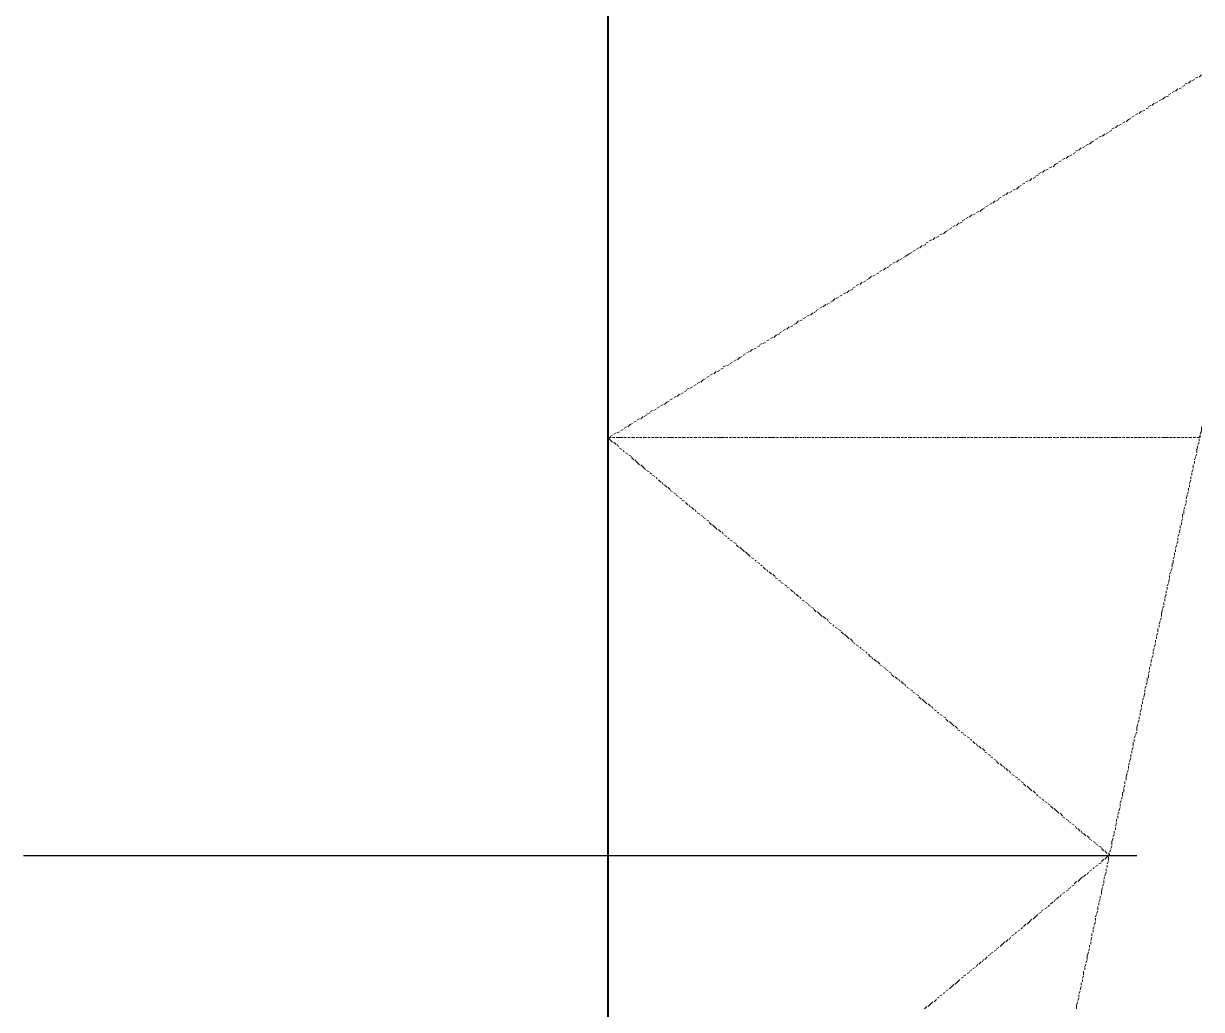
# Model space of a CAD drawing. Extents: x 8 to 21351, y 0 to 420.
# Drawn here: x 15801.5 to 15822.66, y 200.54 to 218.26 of the extents above; entities that cross this region are included whole.
import ezdxf

# ---------------------------------------------------------------- set-up
doc = ezdxf.new("R2010")
doc.units = 0

msp = doc.modelspace()

# ---------------------------------------------------------------- linework, layer by layer
at = {"color": 7, "lineweight": 40}
msp.add_line((15811.995, 262.065), (15811.995, 174.561), dxfattribs=at)
at = {"lineweight": 25}
for p, q in [((15811.995, 221.911), (15811.995, 201.909)), ((15821.499, 203.306), (15801.496, 203.306))]:
    msp.add_line(p, q, dxfattribs=at)
at = {"color": 7, "lineweight": 5}
for p, q in [((15811.995, 218.25), (15811.995, 218.207)), ((15811.995, 218.186), (15811.995, 218.144)), ((15811.995, 218.123), (15811.995, 218.059)), ((15811.995, 218.038), (15811.995, 217.995)), ((15811.995, 217.974), (15811.995, 217.932)), ((15811.995, 217.911), (15811.995, 217.847)), ((15811.995, 217.826), (15811.995, 217.784)), ((15811.995, 217.763), (15811.995, 217.72)), ((15811.995, 217.699), (15811.995, 217.636)), ((15811.995, 217.636), (15811.995, 217.572)), ((15811.995, 217.551), (15811.995, 217.509)), ((15811.995, 217.488), (15811.995, 217.445)), ((15811.995, 217.424), (15811.995, 217.361)), ((15811.995, 217.339), (15811.995, 217.297)), ((15811.995, 217.276), (15811.995, 217.233)), ((15811.995, 217.212), (15811.995, 217.149)), ((15822.366, 217.17), (15822.409, 217.191)), ((15822.43, 217.191), (15822.472, 217.233)), ((15822.493, 217.233), (15822.536, 217.255)), ((15822.557, 217.276), (15822.599, 217.297)), ((15822.62, 217.297), (15822.663, 217.339)), ((15811.995, 217.128), (15811.995, 217.085)), ((15811.995, 217.064), (15811.995, 217.022)), ((15811.995, 217.001), (15811.995, 216.937)), ((15822.07, 216.98), (15822.112, 217.001)), ((15822.134, 217.022), (15822.176, 217.043)), ((15822.197, 217.043), (15822.239, 217.085)), ((15822.261, 217.085), (15822.303, 217.107)), ((15822.324, 217.128), (15822.366, 217.149)), ((15811.995, 216.916), (15811.995, 216.874)), ((15811.995, 216.852), (15811.995, 216.81)), ((15811.995, 216.789), (15811.995, 216.726)), ((15821.71, 216.768), (15821.753, 216.789)), ((15821.774, 216.789), (15821.816, 216.831)), ((15821.837, 216.831), (15821.88, 216.852)), ((15821.901, 216.874), (15821.943, 216.895)), ((15821.964, 216.895), (15822.007, 216.937)), ((15822.007, 216.937), (15822.07, 216.958)), ((15811.995, 216.726), (15811.995, 216.662)), ((15811.995, 216.641), (15811.995, 216.599)), ((15811.995, 216.577), (15811.995, 216.535)), ((15821.35, 216.535), (15821.393, 216.556)), ((15821.414, 216.577), (15821.456, 216.599)), ((15821.477, 216.62), (15821.52, 216.641)), ((15821.541, 216.641), (15821.583, 216.683)), ((15821.604, 216.683), (15821.647, 216.704)), ((15821.668, 216.726), (15821.71, 216.747)), ((15811.995, 216.514), (15811.995, 216.45)), ((15811.995, 216.429), (15811.995, 216.387)), ((15811.995, 216.366), (15811.995, 216.323)), ((15821.012, 216.323), (15821.054, 216.345)), ((15821.054, 216.366), (15821.096, 216.387)), ((15821.118, 216.387), (15821.16, 216.429)), ((15821.181, 216.429), (15821.223, 216.45)), ((15821.245, 216.471), (15821.287, 216.493)), ((15821.308, 216.493), (15821.35, 216.535)), ((15811.995, 216.302), (15811.995, 216.239)), ((15811.995, 216.218), (15811.995, 216.175)), ((15811.995, 216.154), (15811.995, 216.112)), ((15820.652, 216.09), (15820.694, 216.133)), ((15820.694, 216.133), (15820.737, 216.154)), ((15820.758, 216.175), (15820.8, 216.196)), ((15820.821, 216.218), (15820.864, 216.239)), ((15820.885, 216.239), (15820.927, 216.281)), ((15820.948, 216.281), (15820.991, 216.302)), ((15811.995, 216.09), (15811.995, 216.027)), ((15811.995, 216.006), (15811.995, 215.964)), ((15811.995, 215.942), (15811.995, 215.9)), ((15820.356, 215.921), (15820.398, 215.942)), ((15820.398, 215.964), (15820.44, 215.985)), ((15820.461, 215.985), (15820.504, 216.027)), ((15820.525, 216.027), (15820.567, 216.048)), ((15820.588, 216.069), (15820.631, 216.09)), ((15811.995, 215.879), (15811.995, 215.815)), ((15811.995, 215.815), (15811.995, 215.752)), ((15811.995, 215.731), (15811.995, 215.688)), ((15819.996, 215.688), (15820.038, 215.731)), ((15820.038, 215.731), (15820.08, 215.752)), ((15820.102, 215.773), (15820.144, 215.794)), ((15820.165, 215.815), (15820.207, 215.836)), ((15820.229, 215.836), (15820.271, 215.879)), ((15820.292, 215.879), (15820.334, 215.9)), ((15811.995, 215.667), (15811.995, 215.625)), ((15811.995, 215.604), (15811.995, 215.54)), ((15811.995, 215.519), (15811.995, 215.477)), ((15819.636, 215.477), (15819.678, 215.498)), ((15819.678, 215.519), (15819.742, 215.54)), ((15819.742, 215.561), (15819.784, 215.583)), ((15819.805, 215.583), (15819.848, 215.625)), ((15819.869, 215.625), (15819.911, 215.646)), ((15819.932, 215.667), (15819.975, 215.688)), ((15811.995, 215.456), (15811.995, 215.413)), ((15811.995, 215.392), (15811.995, 215.328)), ((15811.995, 215.307), (15811.995, 215.265)), ((15819.276, 215.265), (15819.318, 215.286)), ((15819.34, 215.286), (15819.382, 215.328)), ((15819.382, 215.328), (15819.424, 215.35)), ((15819.445, 215.371), (15819.488, 215.392)), ((15819.509, 215.413), (15819.551, 215.434)), ((15819.572, 215.434), (15819.615, 215.477)), ((15811.995, 215.244), (15811.995, 215.202)), ((15811.995, 215.18), (15811.995, 215.117)), ((15811.995, 215.096), (15811.995, 215.053)), ((15818.916, 215.032), (15818.959, 215.075)), ((15818.98, 215.075), (15819.022, 215.096)), ((15819.022, 215.117), (15819.064, 215.138)), ((15819.086, 215.159), (15819.128, 215.18)), ((15819.149, 215.18), (15819.191, 215.223)), ((15819.213, 215.223), (15819.255, 215.244)), ((15811.995, 215.032), (15811.995, 214.99)), ((15811.995, 214.969), (15811.995, 214.905)), ((15811.995, 214.905), (15811.995, 214.842)), ((15818.62, 214.863), (15818.662, 214.884)), ((15818.683, 214.884), (15818.726, 214.926)), ((15818.726, 214.926), (15818.768, 214.947)), ((15818.789, 214.969), (15818.832, 214.99)), ((15818.853, 215.011), (15818.895, 215.032)), ((15811.995, 214.821), (15811.995, 214.778)), ((15811.995, 214.757), (15811.995, 214.715)), ((15811.995, 214.693), (15811.995, 214.63)), ((15818.26, 214.63), (15818.302, 214.672)), ((15818.324, 214.672), (15818.366, 214.693)), ((15818.366, 214.715), (15818.408, 214.736)), ((15818.429, 214.757), (15818.472, 214.778)), ((15818.493, 214.778), (15818.535, 214.821)), ((15818.556, 214.821), (15818.599, 214.842)), ((15811.995, 214.609), (15811.995, 214.566)), ((15811.995, 214.545), (15811.995, 214.503)), ((15811.995, 214.482), (15811.995, 214.418)), ((15817.9, 214.418), (15817.943, 214.44)), ((15817.964, 214.461), (15818.006, 214.482)), ((15818.027, 214.482), (15818.07, 214.524)), ((15818.07, 214.524), (15818.112, 214.545)), ((15818.133, 214.566), (15818.175, 214.588)), ((15818.197, 214.609), (15818.239, 214.63)), ((15811.995, 214.397), (15811.995, 214.355)), ((15811.995, 214.334), (15811.995, 214.291)), ((15811.995, 214.27), (15811.995, 214.207)), ((15817.54, 214.207), (15817.583, 214.228)), ((15817.604, 214.228), (15817.646, 214.27)), ((15817.667, 214.27), (15817.71, 214.291)), ((15817.71, 214.312), (15817.752, 214.334)), ((15817.773, 214.355), (15817.816, 214.376)), ((15817.837, 214.376), (15817.879, 214.418)), ((15811.995, 214.185), (15811.995, 214.143)), ((15811.995, 214.122), (15811.995, 214.08)), ((15811.995, 214.059), (15811.995, 213.995)), ((15817.181, 213.974), (15817.223, 214.016)), ((15817.244, 214.016), (15817.286, 214.037)), ((15817.308, 214.059), (15817.35, 214.08)), ((15817.35, 214.08), (15817.413, 214.122)), ((15817.413, 214.122), (15817.456, 214.143)), ((15817.477, 214.164), (15817.519, 214.185)), ((15811.995, 213.995), (15811.995, 213.931)), ((15811.995, 213.91), (15811.995, 213.868)), ((15811.995, 213.847), (15811.995, 213.804)), ((15816.884, 213.804), (15816.927, 213.826)), ((15816.948, 213.826), (15816.99, 213.868)), ((15817.011, 213.868), (15817.054, 213.889)), ((15817.054, 213.91), (15817.096, 213.931)), ((15817.117, 213.953), (15817.159, 213.974)), ((15811.995, 213.783), (15811.995, 213.72)), ((15811.995, 213.699), (15811.995, 213.656)), ((15811.995, 213.635), (15811.995, 213.593)), ((15816.524, 213.572), (15816.567, 213.614)), ((15816.588, 213.614), (15816.63, 213.635)), ((15816.651, 213.656), (15816.694, 213.678)), ((15816.694, 213.678), (15816.736, 213.72)), ((15816.757, 213.72), (15816.8, 213.741)), ((15816.821, 213.762), (15816.863, 213.783)), ((15811.995, 213.572), (15811.995, 213.508)), ((15811.995, 213.487), (15811.995, 213.445)), ((15811.995, 213.423), (15811.995, 213.381)), ((15816.165, 213.36), (15816.207, 213.381)), ((15816.228, 213.402), (15816.27, 213.423)), ((15816.292, 213.423), (15816.334, 213.466)), ((15816.355, 213.466), (15816.397, 213.487)), ((15816.397, 213.508), (15816.44, 213.529)), ((15816.461, 213.55), (15816.503, 213.572)), ((15811.995, 213.36), (15811.995, 213.297)), ((15811.995, 213.275), (15811.995, 213.233)), ((15811.995, 213.212), (15811.995, 213.169)), ((15815.805, 213.148), (15815.847, 213.169)), ((15815.868, 213.169), (15815.911, 213.212)), ((15815.932, 213.212), (15815.974, 213.233)), ((15815.995, 213.254), (15816.038, 213.275)), ((15816.038, 213.275), (15816.08, 213.318)), ((15816.101, 213.318), (15816.143, 213.339)), ((15811.995, 213.148), (15811.995, 213.085)), ((15811.995, 213.085), (15811.995, 213.021)), ((15811.995, 213), (15811.995, 212.958)), ((15815.508, 212.958), (15815.551, 212.979)), ((15815.572, 213), (15815.614, 213.021)), ((15815.635, 213.021), (15815.678, 213.064)), ((15815.699, 213.064), (15815.741, 213.085)), ((15815.741, 213.106), (15815.784, 213.127)), ((15811.995, 212.937), (15811.995, 212.894)), ((15811.995, 212.873), (15811.995, 212.81)), ((15811.995, 212.788), (15811.995, 212.746)), ((15815.149, 212.746), (15815.191, 212.767)), ((15815.212, 212.767), (15815.254, 212.81)), ((15815.276, 212.81), (15815.318, 212.831)), ((15815.339, 212.852), (15815.381, 212.873)), ((15815.381, 212.873), (15815.424, 212.916)), ((15815.445, 212.916), (15815.487, 212.937)), ((15811.995, 212.725), (15811.995, 212.683)), ((15811.995, 212.661), (15811.995, 212.598)), ((15811.995, 212.577), (15811.995, 212.535)), ((15814.789, 212.513), (15814.831, 212.535)), ((15814.852, 212.556), (15814.895, 212.577)), ((15814.916, 212.598), (15814.958, 212.619)), ((15814.979, 212.619), (15815.022, 212.661)), ((15815.022, 212.661), (15815.085, 212.683)), ((15815.085, 212.704), (15815.127, 212.725)), ((15811.995, 212.513), (15811.995, 212.471)), ((15811.995, 212.45), (15811.995, 212.386)), ((15811.995, 212.365), (15811.995, 212.323)), ((15814.429, 212.302), (15814.471, 212.323)), ((15814.492, 212.344), (15814.535, 212.365)), ((15814.556, 212.365), (15814.598, 212.407)), ((15814.619, 212.407), (15814.662, 212.429)), ((15814.683, 212.45), (15814.725, 212.471)), ((15814.725, 212.492), (15814.768, 212.513)), ((15811.995, 212.302), (15811.995, 212.259)), ((15811.995, 212.238), (15811.995, 212.175)), ((15811.995, 212.175), (15811.995, 212.111)), ((15814.069, 212.09), (15814.111, 212.111)), ((15814.133, 212.111), (15814.175, 212.132)), ((15814.196, 212.154), (15814.238, 212.175)), ((15814.26, 212.196), (15814.302, 212.217)), ((15814.323, 212.217), (15814.365, 212.259)), ((15814.365, 212.259), (15814.408, 212.28)), ((15811.995, 212.09), (15811.995, 212.048)), ((15811.995, 212.026), (15811.995, 211.984)), ((15811.995, 211.963), (15811.995, 211.899)), ((15813.773, 211.899), (15813.815, 211.921)), ((15813.836, 211.942), (15813.879, 211.963)), ((15813.9, 211.963), (15813.942, 212.005)), ((15813.963, 212.005), (15814.006, 212.026)), ((15814.027, 212.048), (15814.069, 212.069)), ((15811.995, 211.878), (15811.995, 211.836)), ((15811.995, 211.815), (15811.995, 211.773)), ((15811.995, 211.751), (15811.995, 211.688)), ((15813.413, 211.688), (15813.455, 211.709)), ((15813.476, 211.709), (15813.519, 211.73)), ((15813.54, 211.751), (15813.582, 211.773)), ((15813.603, 211.794), (15813.646, 211.815)), ((15813.667, 211.815), (15813.709, 211.857)), ((15813.709, 211.857), (15813.752, 211.878)), ((15811.995, 211.667), (15811.995, 211.624)), ((15811.995, 211.603), (15811.995, 211.561)), ((15811.995, 211.54), (15811.995, 211.476)), ((15813.053, 211.455), (15813.095, 211.476)), ((15813.117, 211.497), (15813.159, 211.518)), ((15813.18, 211.54), (15813.222, 211.561)), ((15813.244, 211.561), (15813.286, 211.603)), ((15813.307, 211.603), (15813.349, 211.624)), ((15813.371, 211.645), (15813.413, 211.667)), ((15811.995, 211.455), (15811.995, 211.413)), ((15811.995, 211.392), (15811.995, 211.349)), ((15811.995, 211.328), (15811.995, 211.264)), ((15811.995, 211.264), (15811.995, 211.201)), ((15812.693, 211.243), (15812.757, 211.264)), ((15812.757, 211.286), (15812.799, 211.307)), ((15812.82, 211.307), (15812.863, 211.328)), ((15812.884, 211.349), (15812.926, 211.37)), ((15812.947, 211.392), (15812.99, 211.413)), ((15813.011, 211.413), (15813.053, 211.455)), ((15811.995, 211.18), (15811.995, 211.137)), ((15811.995, 211.116), (15811.995, 211.074)), ((15811.995, 211.053), (15811.995, 210.989)), ((15812.355, 211.011), (15812.397, 211.053)), ((15812.397, 211.053), (15812.439, 211.074)), ((15812.46, 211.095), (15812.503, 211.116)), ((15812.524, 211.137), (15812.566, 211.159)), ((15812.587, 211.159), (15812.63, 211.201)), ((15812.651, 211.201), (15812.693, 211.222)), ((15811.995, 210.968), (15811.995, 210.926)), ((15811.995, 210.905), (15811.995, 210.862)), ((15811.995, 210.841), (15811.995, 210.778)), ((15812.037, 210.841), (15812.079, 210.862)), ((15812.101, 210.883), (15812.143, 210.905)), ((15812.164, 210.905), (15812.206, 210.926)), ((15812.228, 210.947), (15812.27, 210.968)), ((15812.291, 210.989), (15812.333, 211.011)), ((15822.62, 210.82), (15822.642, 210.862)), ((15822.663, 210.947), (15822.642, 210.883)), ((15822.642, 210.883), (15822.663, 210.926)), ((15822.642, 210.862), (15822.642, 210.82)), ((15822.663, 211.011), (15822.663, 210.968)), ((15822.663, 210.947), (15822.663, 210.989)), ((15811.995, 210.82), (15812.058, 210.82)), ((15812.037, 210.778), (15811.995, 210.82)), ((15811.995, 210.82), (15812.037, 210.82)), ((15811.995, 210.756), (15811.995, 210.714)), ((15811.995, 210.693), (15811.995, 210.651)), ((15811.995, 210.63), (15811.995, 210.566)), ((15812.079, 210.735), (15812.037, 210.778)), ((15812.079, 210.82), (15812.122, 210.82)), ((15812.143, 210.693), (15812.101, 210.735)), ((15812.143, 210.82), (15812.206, 210.82)), ((15812.185, 210.651), (15812.164, 210.693)), ((15812.206, 210.82), (15812.27, 210.82)), ((15812.249, 210.608), (15812.206, 210.63)), ((15812.291, 210.82), (15812.333, 210.82)), ((15812.355, 210.82), (15812.397, 210.82)), ((15812.418, 210.82), (15812.482, 210.82)), ((15812.503, 210.82), (15812.545, 210.82)), ((15812.566, 210.82), (15812.609, 210.82)), ((15812.63, 210.82), (15812.693, 210.82)), ((15812.714, 210.82), (15812.757, 210.82)), ((15812.778, 210.82), (15812.82, 210.82)), ((15812.841, 210.82), (15812.905, 210.82)), ((15812.926, 210.82), (15812.968, 210.82)), ((15812.99, 210.82), (15813.032, 210.82)), ((15813.053, 210.82), (15813.117, 210.82)), ((15813.117, 210.82), (15813.18, 210.82)), ((15813.201, 210.82), (15813.244, 210.82)), ((15813.265, 210.82), (15813.307, 210.82)), ((15813.328, 210.82), (15813.392, 210.82)), ((15813.413, 210.82), (15813.455, 210.82)), ((15813.476, 210.82), (15813.519, 210.82)), ((15813.54, 210.82), (15813.603, 210.82)), ((15813.625, 210.82), (15813.667, 210.82)), ((15813.688, 210.82), (15813.73, 210.82)), ((15813.752, 210.82), (15813.815, 210.82)), ((15813.836, 210.82), (15813.879, 210.82)), ((15813.9, 210.82), (15813.942, 210.82)), ((15813.963, 210.82), (15814.027, 210.82)), ((15814.027, 210.82), (15814.09, 210.82)), ((15814.111, 210.82), (15814.154, 210.82)), ((15814.175, 210.82), (15814.217, 210.82)), ((15814.238, 210.82), (15814.302, 210.82)), ((15814.323, 210.82), (15814.365, 210.82)), ((15814.387, 210.82), (15814.429, 210.82)), ((15814.45, 210.82), (15814.514, 210.82)), ((15814.535, 210.82), (15814.577, 210.82)), ((15814.598, 210.82), (15814.641, 210.82)), ((15814.662, 210.82), (15814.725, 210.82)), ((15814.746, 210.82), (15814.789, 210.82)), ((15814.81, 210.82), (15814.852, 210.82)), ((15814.873, 210.82), (15814.937, 210.82)), ((15814.937, 210.82), (15815, 210.82)), ((15815.022, 210.82), (15815.064, 210.82)), ((15815.085, 210.82), (15815.127, 210.82)), ((15815.149, 210.82), (15815.212, 210.82)), ((15815.233, 210.82), (15815.276, 210.82)), ((15815.297, 210.82), (15815.339, 210.82)), ((15815.36, 210.82), (15815.424, 210.82)), ((15815.445, 210.82), (15815.487, 210.82)), ((15815.508, 210.82), (15815.551, 210.82)), ((15815.572, 210.82), (15815.635, 210.82)), ((15815.657, 210.82), (15815.699, 210.82)), ((15815.72, 210.82), (15815.762, 210.82)), ((15815.784, 210.82), (15815.826, 210.82)), ((15815.847, 210.82), (15815.911, 210.82)), ((15815.932, 210.82), (15815.974, 210.82)), ((15815.995, 210.82), (15816.038, 210.82)), ((15816.059, 210.82), (15816.122, 210.82)), ((15816.143, 210.82), (15816.186, 210.82)), ((15816.207, 210.82), (15816.249, 210.82)), ((15816.27, 210.82), (15816.334, 210.82)), ((15816.355, 210.82), (15816.397, 210.82)), ((15816.419, 210.82), (15816.461, 210.82)), ((15816.482, 210.82), (15816.546, 210.82)), ((15816.567, 210.82), (15816.609, 210.82)), ((15816.63, 210.82), (15816.673, 210.82)), ((15816.694, 210.82), (15816.736, 210.82)), ((15816.757, 210.82), (15816.821, 210.82)), ((15816.842, 210.82), (15816.884, 210.82)), ((15816.905, 210.82), (15816.948, 210.82)), ((15816.969, 210.82), (15817.032, 210.82)), ((15817.054, 210.82), (15817.096, 210.82)), ((15817.117, 210.82), (15817.159, 210.82)), ((15817.181, 210.82), (15817.244, 210.82)), ((15817.265, 210.82), (15817.308, 210.82)), ((15817.329, 210.82), (15817.371, 210.82)), ((15817.392, 210.82), (15817.456, 210.82)), ((15817.477, 210.82), (15817.519, 210.82)), ((15817.54, 210.82), (15817.583, 210.82)), ((15817.604, 210.82), (15817.646, 210.82)), ((15817.667, 210.82), (15817.731, 210.82)), ((15817.752, 210.82), (15817.794, 210.82)), ((15817.816, 210.82), (15817.858, 210.82)), ((15817.879, 210.82), (15817.943, 210.82)), ((15817.964, 210.82), (15818.006, 210.82)), ((15818.027, 210.82), (15818.07, 210.82)), ((15818.091, 210.82), (15818.154, 210.82)), ((15818.175, 210.82), (15818.218, 210.82)), ((15818.239, 210.82), (15818.281, 210.82)), ((15818.302, 210.82), (15818.366, 210.82)), ((15818.366, 210.82), (15818.429, 210.82)), ((15818.451, 210.82), (15818.493, 210.82)), ((15818.514, 210.82), (15818.556, 210.82)), ((15818.578, 210.82), (15818.641, 210.82)), ((15818.662, 210.82), (15818.705, 210.82)), ((15818.726, 210.82), (15818.768, 210.82)), ((15818.789, 210.82), (15818.853, 210.82)), ((15818.874, 210.82), (15818.916, 210.82)), ((15818.937, 210.82), (15818.98, 210.82)), ((15819.001, 210.82), (15819.064, 210.82)), ((15819.086, 210.82), (15819.128, 210.82)), ((15819.149, 210.82), (15819.191, 210.82)), ((15819.213, 210.82), (15819.276, 210.82)), ((15819.276, 210.82), (15819.34, 210.82)), ((15819.361, 210.82), (15819.403, 210.82)), ((15819.424, 210.82), (15819.467, 210.82)), ((15819.488, 210.82), (15819.551, 210.82)), ((15819.572, 210.82), (15819.615, 210.82)), ((15819.636, 210.82), (15819.678, 210.82)), ((15819.699, 210.82), (15819.763, 210.82)), ((15819.784, 210.82), (15819.826, 210.82)), ((15819.848, 210.82), (15819.89, 210.82)), ((15819.911, 210.82), (15819.975, 210.82)), ((15819.996, 210.82), (15820.038, 210.82)), ((15820.059, 210.82), (15820.102, 210.82)), ((15820.123, 210.82), (15820.186, 210.82)), ((15820.186, 210.82), (15820.25, 210.82)), ((15820.271, 210.82), (15820.313, 210.82)), ((15820.334, 210.82), (15820.377, 210.82)), ((15820.398, 210.82), (15820.461, 210.82)), ((15820.483, 210.82), (15820.525, 210.82)), ((15820.546, 210.82), (15820.588, 210.82)), ((15820.61, 210.82), (15820.673, 210.82)), ((15820.694, 210.82), (15820.737, 210.82)), ((15820.758, 210.82), (15820.8, 210.82)), ((15820.821, 210.82), (15820.885, 210.82)), ((15820.906, 210.82), (15820.948, 210.82)), ((15820.969, 210.82), (15821.012, 210.82)), ((15821.033, 210.82), (15821.096, 210.82)), ((15821.096, 210.82), (15821.16, 210.82)), ((15821.181, 210.82), (15821.223, 210.82)), ((15821.245, 210.82), (15821.287, 210.82)), ((15821.308, 210.82), (15821.372, 210.82)), ((15821.393, 210.82), (15821.435, 210.82)), ((15821.456, 210.82), (15821.499, 210.82)), ((15821.52, 210.82), (15821.583, 210.82)), ((15821.604, 210.82), (15821.647, 210.82)), ((15821.668, 210.82), (15821.71, 210.82)), ((15821.731, 210.82), (15821.795, 210.82)), ((15821.816, 210.82), (15821.858, 210.82)), ((15821.88, 210.82), (15821.922, 210.82)), ((15821.943, 210.82), (15822.007, 210.82)), ((15822.007, 210.82), (15822.07, 210.82)), ((15822.091, 210.82), (15822.134, 210.82)), ((15822.155, 210.82), (15822.197, 210.82)), ((15822.218, 210.82), (15822.282, 210.82)), ((15822.303, 210.82), (15822.345, 210.82)), ((15822.366, 210.82), (15822.409, 210.82)), ((15822.43, 210.82), (15822.493, 210.82)), ((15822.515, 210.82), (15822.557, 210.82)), ((15822.578, 210.82), (15822.62, 210.82)), ((15822.599, 210.672), (15822.578, 210.608)), ((15822.62, 210.735), (15822.599, 210.693)), ((15822.62, 210.799), (15822.62, 210.756)), ((15811.995, 210.545), (15811.995, 210.502)), ((15811.995, 210.481), (15811.995, 210.439)), ((15811.995, 210.418), (15811.995, 210.354)), ((15812.291, 210.566), (15812.27, 210.587)), ((15812.355, 210.524), (15812.312, 210.545)), ((15812.418, 210.481), (15812.376, 210.502)), ((15812.46, 210.418), (15812.418, 210.46)), ((15812.524, 210.375), (15812.482, 210.418)), ((15822.557, 210.46), (15822.536, 210.418)), ((15822.578, 210.524), (15822.557, 210.481)), ((15822.578, 210.608), (15822.578, 210.545)), ((15811.995, 210.354), (15811.995, 210.291)), ((15811.995, 210.27), (15811.995, 210.227)), ((15811.995, 210.206), (15811.995, 210.164)), ((15812.566, 210.333), (15812.524, 210.375)), ((15812.63, 210.291), (15812.587, 210.333)), ((15812.672, 210.249), (15812.63, 210.291)), ((15812.736, 210.206), (15812.693, 210.227)), ((15822.515, 210.249), (15822.493, 210.206)), ((15822.515, 210.333), (15822.515, 210.27)), ((15822.536, 210.397), (15822.536, 210.354)), ((15811.995, 210.143), (15811.995, 210.079)), ((15811.995, 210.058), (15811.995, 210.016)), ((15811.995, 209.994), (15811.995, 209.952)), ((15812.778, 210.164), (15812.757, 210.185)), ((15812.841, 210.121), (15812.799, 210.143)), ((15812.884, 210.079), (15812.863, 210.1)), ((15812.947, 210.016), (15812.905, 210.058)), ((15812.99, 209.973), (15812.968, 210.016)), ((15822.472, 210.058), (15822.451, 209.994)), ((15822.472, 210.121), (15822.472, 210.079)), ((15822.493, 210.185), (15822.493, 210.143)), ((15811.995, 209.931), (15811.995, 209.868)), ((15811.995, 209.846), (15811.995, 209.804)), ((15811.995, 209.783), (15811.995, 209.74)), ((15813.053, 209.931), (15813.011, 209.973)), ((15813.117, 209.889), (15813.074, 209.931)), ((15813.159, 209.846), (15813.117, 209.868)), ((15813.222, 209.804), (15813.18, 209.825)), ((15813.265, 209.762), (15813.222, 209.783)), ((15822.409, 209.783), (15822.388, 209.719)), ((15822.43, 209.846), (15822.409, 209.804)), ((15822.43, 209.91), (15822.43, 209.868)), ((15822.451, 209.973), (15822.451, 209.931)), ((15811.995, 209.719), (15811.995, 209.656)), ((15811.995, 209.635), (15811.995, 209.592)), ((15811.995, 209.571), (15811.995, 209.529)), ((15813.328, 209.719), (15813.286, 209.74)), ((15813.371, 209.677), (15813.328, 209.698)), ((15813.434, 209.613), (15813.392, 209.656)), ((15813.476, 209.571), (15813.455, 209.613)), ((15813.54, 209.529), (15813.498, 209.571)), ((15822.366, 209.571), (15822.345, 209.529)), ((15822.388, 209.635), (15822.366, 209.592)), ((15822.388, 209.698), (15822.388, 209.656)), ((15811.995, 209.508), (15811.995, 209.444)), ((15811.995, 209.444), (15811.995, 209.381)), ((15811.995, 209.359), (15811.995, 209.317)), ((15813.582, 209.486), (15813.561, 209.529)), ((15813.646, 209.444), (15813.603, 209.465)), ((15813.709, 209.402), (15813.667, 209.423)), ((15813.752, 209.359), (15813.709, 209.381)), ((15822.324, 209.359), (15822.303, 209.317)), ((15822.324, 209.444), (15822.324, 209.381)), ((15822.345, 209.508), (15822.345, 209.444)), ((15811.995, 209.296), (15811.995, 209.254)), ((15811.995, 209.232), (15811.995, 209.169)), ((15811.995, 209.148), (15811.995, 209.106)), ((15813.815, 209.317), (15813.773, 209.338)), ((15813.857, 209.254), (15813.815, 209.296)), ((15813.921, 209.211), (15813.879, 209.254)), ((15813.963, 209.169), (15813.921, 209.211)), ((15814.027, 209.127), (15813.984, 209.169)), ((15822.282, 209.169), (15822.261, 209.106)), ((15822.282, 209.232), (15822.282, 209.19)), ((15822.303, 209.296), (15822.303, 209.254)), ((15811.995, 209.084), (15811.995, 209.042)), ((15811.995, 209.021), (15811.995, 208.957)), ((15811.995, 208.936), (15811.995, 208.894)), ((15814.069, 209.084), (15814.048, 209.127)), ((15814.133, 209.042), (15814.09, 209.063)), ((15814.175, 209), (15814.154, 209.021)), ((15814.238, 208.957), (15814.196, 208.978)), ((15814.302, 208.915), (15814.26, 208.936)), ((15822.239, 208.957), (15822.218, 208.915)), ((15822.261, 209.084), (15822.239, 209.042)), ((15822.239, 209.021), (15822.239, 208.978)), ((15811.995, 208.873), (15811.995, 208.83)), ((15811.995, 208.809), (15811.995, 208.746)), ((15811.995, 208.725), (15811.995, 208.682)), ((15814.344, 208.851), (15814.302, 208.894)), ((15814.408, 208.809), (15814.365, 208.851)), ((15814.45, 208.767), (15814.408, 208.809)), ((15814.514, 208.725), (15814.471, 208.767)), ((15814.556, 208.682), (15814.514, 208.725)), ((15822.176, 208.746), (15822.176, 208.703)), ((15822.218, 208.894), (15822.197, 208.83)), ((15822.197, 208.809), (15822.197, 208.767)), ((15811.995, 208.661), (15811.995, 208.619)), ((15811.995, 208.597), (15811.995, 208.534)), ((15811.995, 208.534), (15811.995, 208.47)), ((15814.619, 208.64), (15814.577, 208.661)), ((15814.662, 208.597), (15814.641, 208.619)), ((15814.725, 208.555), (15814.683, 208.576)), ((15814.768, 208.513), (15814.746, 208.534)), ((15822.134, 208.555), (15822.134, 208.492)), ((15822.176, 208.682), (15822.155, 208.64)), ((15822.155, 208.619), (15822.155, 208.555)), ((15811.995, 208.449), (15811.995, 208.407)), ((15811.995, 208.386), (15811.995, 208.343)), ((15811.995, 208.322), (15811.995, 208.259)), ((15814.831, 208.449), (15814.789, 208.492)), ((15814.873, 208.407), (15814.852, 208.449)), ((15814.937, 208.365), (15814.895, 208.407)), ((15815, 208.322), (15814.958, 208.365)), ((15815.043, 208.28), (15815, 208.301)), ((15822.112, 208.407), (15822.091, 208.365)), ((15822.091, 208.343), (15822.091, 208.301)), ((15822.134, 208.47), (15822.112, 208.428)), ((15811.995, 208.238), (15811.995, 208.195)), ((15811.995, 208.174), (15811.995, 208.132)), ((15811.995, 208.111), (15811.995, 208.047)), ((15815.106, 208.238), (15815.064, 208.259)), ((15815.149, 208.195), (15815.106, 208.216)), ((15815.212, 208.153), (15815.17, 208.174)), ((15815.254, 208.111), (15815.212, 208.132)), ((15815.318, 208.047), (15815.276, 208.089)), ((15822.07, 208.195), (15822.049, 208.153)), ((15822.049, 208.132), (15822.049, 208.089)), ((15822.091, 208.28), (15822.07, 208.216)), ((15811.995, 208.026), (15811.995, 207.984)), ((15811.995, 207.963), (15811.995, 207.92)), ((15811.995, 207.899), (15811.995, 207.835)), ((15815.36, 208.005), (15815.339, 208.047)), ((15815.424, 207.963), (15815.381, 208.005)), ((15815.466, 207.92), (15815.445, 207.963)), ((15815.53, 207.878), (15815.487, 207.899)), ((15822.028, 208.005), (15822.007, 207.941)), ((15822.007, 207.92), (15822.007, 207.878)), ((15822.028, 208.068), (15822.028, 208.026)), ((15811.995, 207.814), (15811.995, 207.772)), ((15811.995, 207.751), (15811.995, 207.708)), ((15811.995, 207.687), (15811.995, 207.624)), ((15815.593, 207.835), (15815.551, 207.857)), ((15815.635, 207.793), (15815.593, 207.814)), ((15815.699, 207.751), (15815.657, 207.772)), ((15815.741, 207.687), (15815.699, 207.73)), ((15815.805, 207.645), (15815.762, 207.687)), ((15821.964, 207.73), (15821.943, 207.666)), ((15821.943, 207.666), (15821.943, 207.603)), ((15821.985, 207.793), (15821.964, 207.751)), ((15821.985, 207.857), (15821.985, 207.814)), ((15811.995, 207.624), (15811.995, 207.56)), ((15811.995, 207.539), (15811.995, 207.497)), ((15811.995, 207.476), (15811.995, 207.433)), ((15815.847, 207.603), (15815.805, 207.645)), ((15815.911, 207.56), (15815.868, 207.603)), ((15815.953, 207.518), (15815.932, 207.56)), ((15816.016, 207.476), (15815.974, 207.497)), ((15816.059, 207.433), (15816.038, 207.454)), ((15821.922, 207.518), (15821.901, 207.476)), ((15821.901, 207.454), (15821.901, 207.412)), ((15821.943, 207.582), (15821.922, 207.539)), ((15811.995, 207.412), (15811.995, 207.349)), ((15811.995, 207.327), (15811.995, 207.285)), ((15811.995, 207.264), (15811.995, 207.222)), ((15816.122, 207.391), (15816.08, 207.412)), ((15816.186, 207.349), (15816.143, 207.37)), ((15816.228, 207.285), (15816.186, 207.327)), ((15816.292, 207.243), (15816.249, 207.285)), ((15816.334, 207.201), (15816.292, 207.243)), ((15821.88, 207.306), (15821.858, 207.264)), ((15821.858, 207.243), (15821.858, 207.201)), ((15821.88, 207.391), (15821.88, 207.327)), ((15811.995, 207.201), (15811.995, 207.137)), ((15811.995, 207.116), (15811.995, 207.073)), ((15811.995, 207.052), (15811.995, 207.01)), ((15816.397, 207.158), (15816.355, 207.201)), ((15816.44, 207.116), (15816.397, 207.137)), ((15816.503, 207.073), (15816.461, 207.095)), ((15816.546, 207.031), (15816.524, 207.052)), ((15821.816, 207.031), (15821.795, 206.989)), ((15821.837, 207.116), (15821.816, 207.052)), ((15821.837, 207.179), (15821.837, 207.137)), ((15811.995, 206.989), (15811.995, 206.925)), ((15811.995, 206.904), (15811.995, 206.862)), ((15811.995, 206.841), (15811.995, 206.798)), ((15816.609, 206.989), (15816.567, 207.01)), ((15816.651, 206.946), (15816.63, 206.968)), ((15816.715, 206.883), (15816.673, 206.925)), ((15816.757, 206.841), (15816.736, 206.883)), ((15816.821, 206.798), (15816.778, 206.841)), ((15821.774, 206.841), (15821.753, 206.777)), ((15821.795, 206.904), (15821.774, 206.862)), ((15821.795, 206.968), (15821.795, 206.925)), ((15811.995, 206.777), (15811.995, 206.714)), ((15811.995, 206.714), (15811.995, 206.65)), ((15811.995, 206.629), (15811.995, 206.587)), ((15816.884, 206.756), (15816.842, 206.798)), ((15816.927, 206.714), (15816.884, 206.735)), ((15816.99, 206.671), (15816.948, 206.692)), ((15817.032, 206.629), (15816.99, 206.65)), ((15817.096, 206.587), (15817.054, 206.608)), ((15821.731, 206.629), (15821.71, 206.587)), ((15821.731, 206.692), (15821.731, 206.65)), ((15821.753, 206.756), (15821.753, 206.714)), ((15811.995, 206.565), (15811.995, 206.523)), ((15811.995, 206.502), (15811.995, 206.439)), ((15811.995, 206.417), (15811.995, 206.375)), ((15817.138, 206.523), (15817.096, 206.565)), ((15817.202, 206.481), (15817.159, 206.523)), ((15817.244, 206.439), (15817.223, 206.481)), ((15817.308, 206.396), (15817.265, 206.439)), ((15817.35, 206.354), (15817.329, 206.396)), ((15821.689, 206.417), (15821.668, 206.375)), ((15821.689, 206.502), (15821.689, 206.439)), ((15821.71, 206.565), (15821.71, 206.502)), ((15811.995, 206.354), (15811.995, 206.311)), ((15811.995, 206.29), (15811.995, 206.227)), ((15811.995, 206.206), (15811.995, 206.163)), ((15817.413, 206.311), (15817.371, 206.333)), ((15817.477, 206.269), (15817.435, 206.29)), ((15817.519, 206.227), (15817.477, 206.248)), ((15817.583, 206.185), (15817.54, 206.206)), ((15821.647, 206.227), (15821.626, 206.163)), ((15821.668, 206.354), (15821.647, 206.311)), ((15821.647, 206.29), (15821.647, 206.248)), ((15811.995, 206.142), (15811.995, 206.1)), ((15811.995, 206.079), (15811.995, 206.015)), ((15811.995, 205.994), (15811.995, 205.952)), ((15817.625, 206.121), (15817.583, 206.163)), ((15817.689, 206.079), (15817.646, 206.121)), ((15817.731, 206.036), (15817.689, 206.079)), ((15817.794, 205.994), (15817.752, 206.036)), ((15817.837, 205.952), (15817.816, 205.994)), ((15821.583, 206.015), (15821.583, 205.973)), ((15821.626, 206.142), (15821.604, 206.1)), ((15821.604, 206.079), (15821.604, 206.036)), ((15811.995, 205.93), (15811.995, 205.888)), ((15811.995, 205.867), (15811.995, 205.804)), ((15811.995, 205.804), (15811.995, 205.74)), ((15817.9, 205.909), (15817.858, 205.93)), ((15817.943, 205.867), (15817.921, 205.888)), ((15818.006, 205.825), (15817.964, 205.846)), ((15818.07, 205.782), (15818.027, 205.804)), ((15818.112, 205.719), (15818.07, 205.761)), ((15821.541, 205.804), (15821.541, 205.761)), ((15821.583, 205.952), (15821.562, 205.888)), ((15821.562, 205.867), (15821.562, 205.825)), ((15811.995, 205.719), (15811.995, 205.677)), ((15811.995, 205.655), (15811.995, 205.613)), ((15811.995, 205.592), (15811.995, 205.528)), ((15818.175, 205.677), (15818.133, 205.719)), ((15818.218, 205.634), (15818.175, 205.677)), ((15818.281, 205.592), (15818.239, 205.634)), ((15818.324, 205.549), (15818.281, 205.571)), ((15821.52, 205.677), (15821.499, 205.613)), ((15821.499, 205.613), (15821.499, 205.549)), ((15821.541, 205.74), (15821.52, 205.698)), ((15811.995, 205.507), (15811.995, 205.465)), ((15811.995, 205.444), (15811.995, 205.401)), ((15811.995, 205.38), (15811.995, 205.317)), ((15818.387, 205.507), (15818.345, 205.528)), ((15818.429, 205.465), (15818.387, 205.486)), ((15818.493, 205.423), (15818.451, 205.444)), ((15818.535, 205.38), (15818.514, 205.401)), ((15818.599, 205.317), (15818.556, 205.359)), ((15821.435, 205.338), (15821.435, 205.274)), ((15821.477, 205.465), (15821.456, 205.423)), ((15821.456, 205.401), (15821.456, 205.359)), ((15821.499, 205.528), (15821.477, 205.486)), ((15811.995, 205.295), (15811.995, 205.253)), ((15811.995, 205.232), (15811.995, 205.19)), ((15811.995, 205.168), (15811.995, 205.105)), ((15818.641, 205.274), (15818.62, 205.317)), ((15818.705, 205.232), (15818.662, 205.274)), ((15818.768, 205.19), (15818.726, 205.232)), ((15818.81, 205.147), (15818.768, 205.168)), ((15818.874, 205.105), (15818.832, 205.126)), ((15821.393, 205.126), (15821.393, 205.084)), ((15821.435, 205.253), (15821.414, 205.211)), ((15821.414, 205.19), (15821.414, 205.147)), ((15811.995, 205.084), (15811.995, 205.042)), ((15811.995, 205.02), (15811.995, 204.978)), ((15811.995, 204.957), (15811.995, 204.915)), ((15818.916, 205.063), (15818.874, 205.084)), ((15818.98, 205.02), (15818.937, 205.042)), ((15819.022, 204.957), (15818.98, 204.999)), ((15819.086, 204.915), (15819.043, 204.957)), ((15819.128, 204.872), (15819.107, 204.915)), ((15821.372, 204.978), (15821.35, 204.936)), ((15821.35, 204.915), (15821.35, 204.872)), ((15821.393, 205.063), (15821.372, 204.999)), ((15811.995, 204.893), (15811.995, 204.83)), ((15811.995, 204.809), (15811.995, 204.766)), ((15811.995, 204.745), (15811.995, 204.703)), ((15819.191, 204.83), (15819.149, 204.872)), ((15819.234, 204.787), (15819.213, 204.83)), ((15819.297, 204.745), (15819.255, 204.766)), ((15819.361, 204.703), (15819.318, 204.724)), ((15821.329, 204.787), (15821.308, 204.724)), ((15821.308, 204.724), (15821.308, 204.661)), ((15821.35, 204.851), (15821.329, 204.809)), ((15811.995, 204.682), (15811.995, 204.618)), ((15811.995, 204.597), (15811.995, 204.555)), ((15811.995, 204.534), (15811.995, 204.491)), ((15819.403, 204.661), (15819.361, 204.682)), ((15819.467, 204.618), (15819.424, 204.639)), ((15819.509, 204.555), (15819.467, 204.597)), ((15819.572, 204.512), (15819.53, 204.555)), ((15819.615, 204.47), (15819.572, 204.512)), ((15821.287, 204.576), (15821.266, 204.534)), ((15821.266, 204.512), (15821.266, 204.449)), ((15821.287, 204.639), (15821.287, 204.597)), ((15811.995, 204.47), (15811.995, 204.406)), ((15811.995, 204.385), (15811.995, 204.343)), ((15811.995, 204.322), (15811.995, 204.28)), ((15819.678, 204.428), (15819.636, 204.47)), ((15819.721, 204.385), (15819.699, 204.406)), ((15819.784, 204.343), (15819.742, 204.364)), ((15819.826, 204.301), (15819.805, 204.322)), ((15819.89, 204.258), (15819.848, 204.28)), ((15821.223, 204.301), (15821.202, 204.258)), ((15821.245, 204.364), (15821.223, 204.322)), ((15821.245, 204.449), (15821.245, 204.385)), ((15811.995, 204.258), (15811.995, 204.195)), ((15811.995, 204.174), (15811.995, 204.131)), ((15811.995, 204.11), (15811.995, 204.068)), ((15819.953, 204.216), (15819.911, 204.237)), ((15819.996, 204.152), (15819.953, 204.195)), ((15820.059, 204.11), (15820.017, 204.152)), ((15820.102, 204.068), (15820.059, 204.11)), ((15820.165, 204.025), (15820.123, 204.068)), ((15821.181, 204.089), (15821.16, 204.047)), ((15821.202, 204.174), (15821.181, 204.11)), ((15821.202, 204.237), (15821.202, 204.195)), ((15811.995, 204.047), (15811.995, 204.004)), ((15811.995, 203.983), (15811.995, 203.92)), ((15811.995, 203.899), (15811.995, 203.856)), ((15820.207, 203.983), (15820.165, 204.004)), ((15820.271, 203.941), (15820.229, 203.962)), ((15820.313, 203.899), (15820.271, 203.92)), ((15820.377, 203.856), (15820.334, 203.877)), ((15821.139, 203.899), (15821.118, 203.835)), ((15821.139, 203.962), (15821.139, 203.92)), ((15821.16, 204.025), (15821.16, 203.983)), ((15811.995, 203.835), (15811.995, 203.793)), ((15811.995, 203.772), (15811.995, 203.708)), ((15811.995, 203.687), (15811.995, 203.644)), ((15820.419, 203.793), (15820.398, 203.835)), ((15820.483, 203.75), (15820.44, 203.793)), ((15820.525, 203.708), (15820.504, 203.75)), ((15820.588, 203.666), (15820.546, 203.708)), ((15820.652, 203.623), (15820.61, 203.666)), ((15821.096, 203.687), (15821.075, 203.644)), ((15821.096, 203.75), (15821.096, 203.708)), ((15821.118, 203.814), (15821.118, 203.772)), ((15811.995, 203.623), (15811.995, 203.581)), ((15811.995, 203.56), (15811.995, 203.496)), ((15811.995, 203.475), (15811.995, 203.433)), ((15820.694, 203.581), (15820.652, 203.602)), ((15820.758, 203.539), (15820.715, 203.56)), ((15820.8, 203.496), (15820.758, 203.518)), ((15820.864, 203.454), (15820.821, 203.475)), ((15820.906, 203.391), (15820.864, 203.433)), ((15821.054, 203.475), (15821.033, 203.433)), ((15821.075, 203.623), (15821.054, 203.56)), ((15821.054, 203.56), (15821.054, 203.496)), ((15811.995, 203.412), (15811.995, 203.369)), ((15811.995, 203.348), (15811.995, 203.285)), ((15811.995, 203.263), (15811.995, 203.221)), ((15820.864, 203.2), (15820.906, 203.242)), ((15820.969, 203.348), (15820.927, 203.391)), ((15820.927, 203.242), (15820.969, 203.285)), ((15820.969, 203.285), (15821.012, 203.327)), ((15821.012, 203.327), (15820.991, 203.348)), ((15820.991, 203.285), (15820.991, 203.221)), ((15821.033, 203.412), (15821.012, 203.369)), ((15821.012, 203.348), (15821.012, 203.306)), ((15811.995, 203.2), (15811.995, 203.158)), ((15811.995, 203.137), (15811.995, 203.094)), ((15811.995, 203.073), (15811.995, 203.009)), ((15820.61, 202.967), (15820.631, 203.009)), ((15820.652, 203.031), (15820.694, 203.052)), ((15820.715, 203.073), (15820.737, 203.094)), ((15820.758, 203.115), (15820.8, 203.137)), ((15820.821, 203.158), (15820.864, 203.179)), ((15820.948, 203.009), (15820.927, 202.946)), ((15820.948, 203.073), (15820.948, 203.031)), ((15820.991, 203.2), (15820.969, 203.158)), ((15820.969, 203.137), (15820.969, 203.094)), ((15811.995, 202.988), (15811.995, 202.946)), ((15811.995, 202.925), (15811.995, 202.882)), ((15811.995, 202.861), (15811.995, 202.798)), ((15820.377, 202.798), (15820.419, 202.84)), ((15820.44, 202.84), (15820.483, 202.882)), ((15820.483, 202.882), (15820.525, 202.925)), ((15820.546, 202.925), (15820.588, 202.967)), ((15820.906, 202.798), (15820.885, 202.756)), ((15820.927, 202.925), (15820.906, 202.882)), ((15820.906, 202.861), (15820.906, 202.819)), ((15811.995, 202.777), (15811.995, 202.734)), ((15811.995, 202.713), (15811.995, 202.671)), ((15811.995, 202.65), (15811.995, 202.586)), ((15820.123, 202.565), (15820.144, 202.607)), ((15820.165, 202.629), (15820.207, 202.65)), ((15820.229, 202.671), (15820.271, 202.692)), ((15820.271, 202.713), (15820.313, 202.734)), ((15820.334, 202.756), (15820.377, 202.777)), ((15820.842, 202.586), (15820.842, 202.544)), ((15820.885, 202.734), (15820.864, 202.671)), ((15820.864, 202.671), (15820.864, 202.607)), ((15811.995, 202.565), (15811.995, 202.523)), ((15811.995, 202.501), (15811.995, 202.459)), ((15811.995, 202.438), (15811.995, 202.375)), ((15819.848, 202.353), (15819.89, 202.375)), ((15819.911, 202.396), (15819.932, 202.417)), ((15819.953, 202.438), (15819.996, 202.48)), ((15820.017, 202.48), (15820.038, 202.523)), ((15820.059, 202.523), (15820.102, 202.565)), ((15820.8, 202.396), (15820.8, 202.332)), ((15820.842, 202.523), (15820.821, 202.48)), ((15820.821, 202.459), (15820.821, 202.417)), ((15811.995, 202.353), (15811.995, 202.311)), ((15811.995, 202.29), (15811.995, 202.248)), ((15811.995, 202.226), (15811.995, 202.184)), ((15811.995, 202.163), (15811.995, 202.099)), ((15819.572, 202.12), (15819.615, 202.163)), ((15819.636, 202.163), (15819.678, 202.205)), ((15819.678, 202.205), (15819.721, 202.248)), ((15819.742, 202.269), (15819.784, 202.29)), ((15819.784, 202.311), (15819.826, 202.332)), ((15820.779, 202.248), (15820.758, 202.205)), ((15820.758, 202.184), (15820.758, 202.142)), ((15820.8, 202.311), (15820.779, 202.269)), ((15811.995, 202.078), (15811.995, 202.036)), ((15811.995, 202.015), (15811.995, 201.972)), ((15811.995, 201.951), (15811.995, 201.888)), ((15819.361, 201.951), (15819.403, 201.972)), ((15819.424, 201.994), (15819.445, 202.015)), ((15819.467, 202.036), (15819.509, 202.078)), ((15819.53, 202.078), (15819.572, 202.12)), ((15820.737, 202.036), (15820.715, 201.994)), ((15820.715, 201.972), (15820.715, 201.93)), ((15820.758, 202.12), (15820.737, 202.057)), ((15811.995, 201.867), (15811.995, 201.824)), ((15811.995, 201.803), (15811.995, 201.761)), ((15811.995, 201.739), (15811.995, 201.676)), ((15819.086, 201.718), (15819.128, 201.761)), ((15819.149, 201.761), (15819.191, 201.803)), ((15819.213, 201.803), (15819.234, 201.845)), ((15819.255, 201.867), (15819.297, 201.888)), ((15819.318, 201.909), (15819.34, 201.93)), ((15820.694, 201.845), (15820.673, 201.782)), ((15820.673, 201.761), (15820.673, 201.718)), ((15820.694, 201.909), (15820.694, 201.867)), ((15811.995, 201.655), (15811.995, 201.613)), ((15811.995, 201.591), (15811.995, 201.549)), ((15811.995, 201.528), (15811.995, 201.464)), ((15818.832, 201.507), (15818.874, 201.528)), ((15818.874, 201.549), (15818.916, 201.57)), ((15818.937, 201.591), (15818.98, 201.613)), ((15818.98, 201.634), (15819.022, 201.655)), ((15819.043, 201.676), (15819.086, 201.718)), ((15820.631, 201.57), (15820.61, 201.507)), ((15820.652, 201.634), (15820.631, 201.591)), ((15820.652, 201.697), (15820.652, 201.655)), ((15811.995, 201.443), (15811.995, 201.401)), ((15811.995, 201.38), (15811.995, 201.337)), ((15811.995, 201.316), (15811.995, 201.274)), ((15818.62, 201.316), (15818.641, 201.358)), ((15818.662, 201.358), (15818.705, 201.401)), ((15818.726, 201.401), (15818.747, 201.443)), ((15818.768, 201.443), (15818.81, 201.486)), ((15820.588, 201.358), (15820.567, 201.316)), ((15820.61, 201.422), (15820.588, 201.38)), ((15820.61, 201.507), (15820.61, 201.443)), ((15811.995, 201.253), (15811.995, 201.189)), ((15811.995, 201.168), (15811.995, 201.126)), ((15811.995, 201.105), (15811.995, 201.062)), ((15818.345, 201.105), (15818.387, 201.126)), ((15818.387, 201.147), (15818.429, 201.168)), ((15818.451, 201.189), (15818.493, 201.21)), ((15818.493, 201.232), (15818.535, 201.253)), ((15818.556, 201.274), (15818.599, 201.295)), ((15820.546, 201.147), (15820.525, 201.105)), ((15820.546, 201.232), (15820.546, 201.168)), ((15820.567, 201.295), (15820.567, 201.253)), ((15811.995, 201.041), (15811.995, 200.977)), ((15811.995, 200.956), (15811.995, 200.914)), ((15811.995, 200.893), (15811.995, 200.851)), ((15818.07, 200.872), (15818.112, 200.893)), ((15818.133, 200.914), (15818.175, 200.956)), ((15818.175, 200.956), (15818.218, 200.999)), ((15818.239, 200.999), (15818.281, 201.041)), ((15818.281, 201.041), (15818.324, 201.083)), ((15820.504, 200.956), (15820.483, 200.893)), ((15820.504, 201.02), (15820.504, 200.977)), ((15820.525, 201.083), (15820.525, 201.041)), ((15811.995, 200.829), (15811.995, 200.766)), ((15811.995, 200.745), (15811.995, 200.702)), ((15811.995, 200.681), (15811.995, 200.639)), ((15817.794, 200.639), (15817.837, 200.681)), ((15817.858, 200.681), (15817.9, 200.724)), ((15817.921, 200.745), (15817.943, 200.766)), ((15817.964, 200.787), (15818.006, 200.808)), ((15818.027, 200.829), (15818.048, 200.851)), ((15820.44, 200.681), (15820.419, 200.618)), ((15820.461, 200.745), (15820.44, 200.702)), ((15820.483, 200.872), (15820.461, 200.829)), ((15820.461, 200.808), (15820.461, 200.766)), ((15811.995, 200.618), (15811.995, 200.554)), ((15817.689, 200.554), (15817.731, 200.596)), ((15817.752, 200.596), (15817.794, 200.639)), ((15820.419, 200.618), (15820.419, 200.554))]:
    msp.add_line(p, q, dxfattribs=at)

doc.saveas('drawing.dxf')
